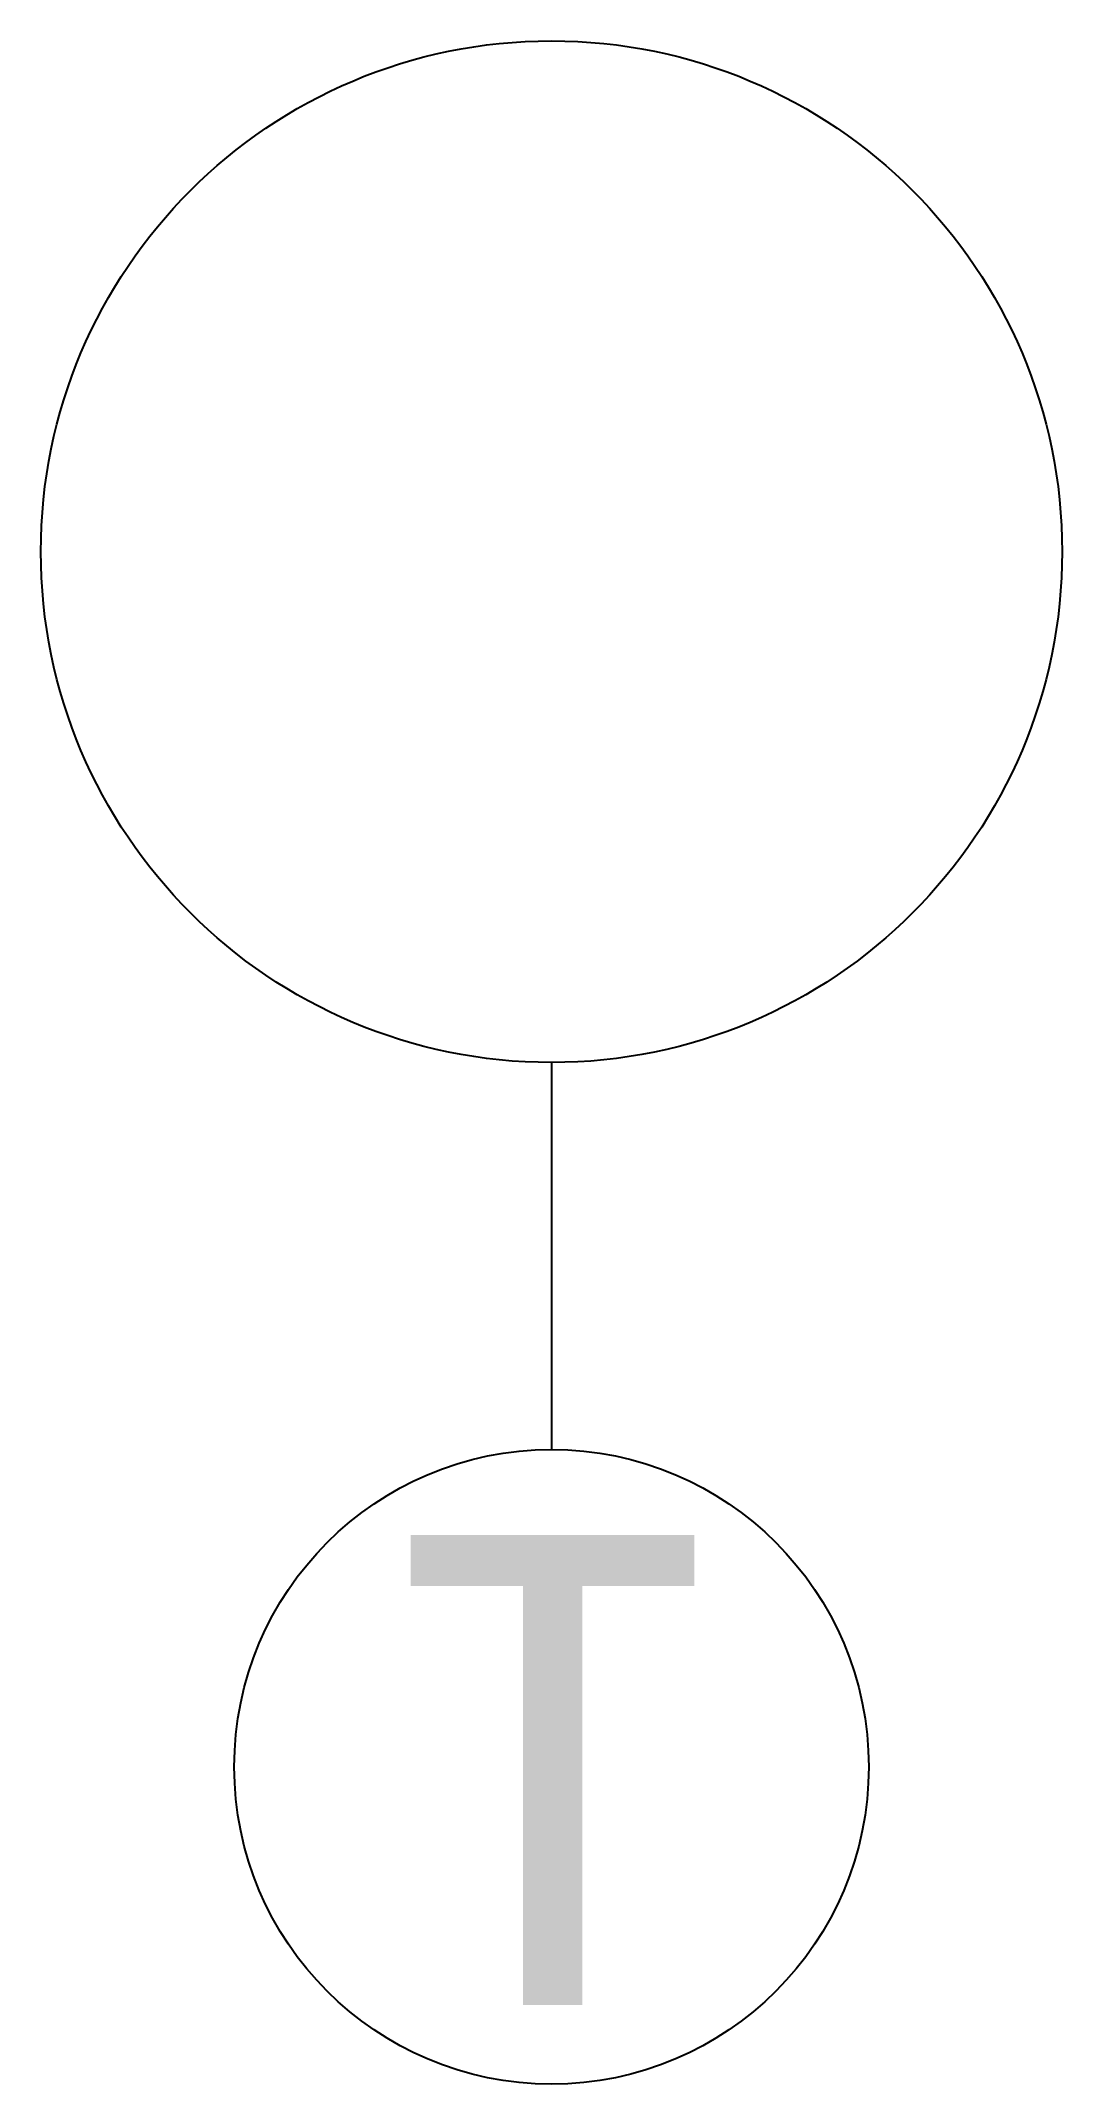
# Model space of a CAD drawing. Header units: millimetres. Extents: x -0.003 to 0.497, y 0 to 1.
import ezdxf

# ---------------------------------------------------------------- set-up
doc = ezdxf.new("R2010")
doc.units = ezdxf.units.MM
doc.styles.get("Standard").update_dxf_attribs({"font": 'txt', "bigfont": 'gbcbig.shx'})

msp = doc.modelspace()

# ---------------------------------------------------------------- linework, layer by layer
msp.add_line((0.24719, 0.5), (0.24719, 0.31059))
for centre, radius in [((0.24719, 0.75), 0.25), ((0.24719, 0.15529), 0.15529)]:
    msp.add_circle(centre, radius)

# ---------------------------------------------------------------- texts
at = {"insert": (0.16942, 0.26879), "char_height": 0.23, "width": 0.2911512, "attachment_point": 1}
msp.add_mtext('{\\f@SimSun|b0|i0|c134|p2;T}', dxfattribs=at)

doc.saveas('drawing.dxf')
